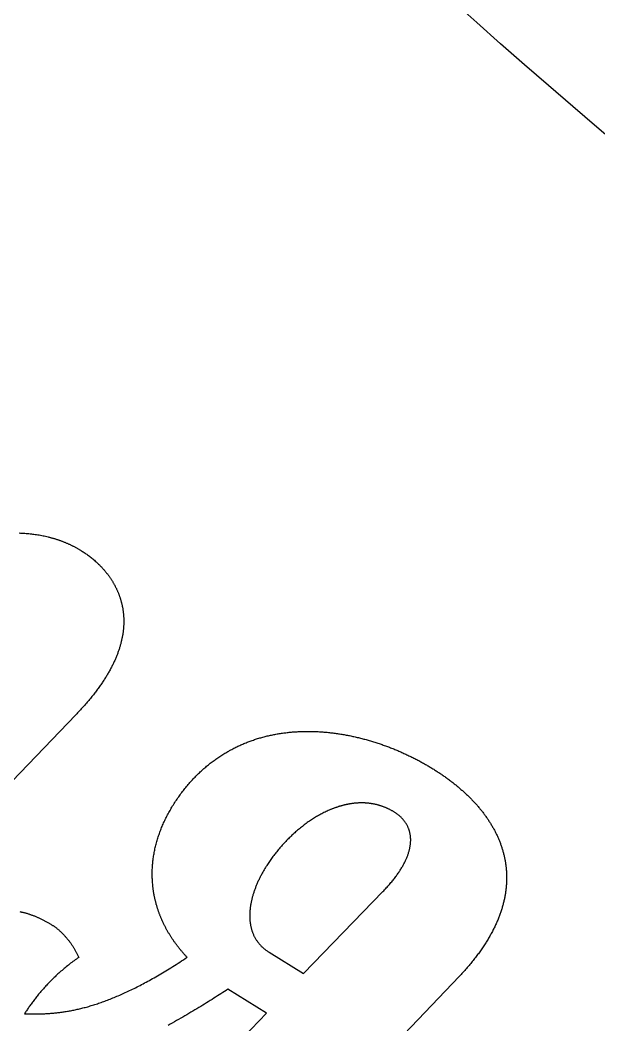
# Model space of a CAD drawing. Extents: x 156 to 510, y 849 to 1306.
# Drawn here: x 228.22 to 253.97, y 932.41 to 977.15 of the extents above; entities that cross this region are included whole.
import ezdxf

# ---------------------------------------------------------------- set-up
doc = ezdxf.new("R2010")
doc.units = 0
doc.layers.add('color#3f3f3fff', color=1, linetype='CONTINUOUS')
doc.layers.add('color#7d7d7dff', color=1, linetype='CONTINUOUS')

msp = doc.modelspace()

# ---------------------------------------------------------------- linework, layer by layer
at = {"layer": 'color#3f3f3fff'}
msp.add_lwpolyline([(314.691, 930.927, -0.066393), (241.203, 983.751)], format="xyb", dxfattribs=at)
at = {"layer": 'color#7d7d7dff'}
for points in [[(228.18, 954.316), (228.24, 954.313), (228.3, 954.31), (228.36, 954.307), (228.419, 954.303), (228.479, 954.299), (228.538, 954.294), (228.597, 954.288), (228.656, 954.282), (228.715, 954.276), (228.773, 954.269), (228.832, 954.261), (228.89, 954.253), (228.948, 954.245), (229.006, 954.236), (229.064, 954.226), (229.121, 954.216), (229.178, 954.205), (229.235, 954.193), (229.292, 954.181), (229.349, 954.169), (229.405, 954.156), (229.462, 954.142), (229.49, 954.135), (229.518, 954.128), (229.546, 954.121), (229.574, 954.113), (229.601, 954.106), (229.629, 954.098), (229.657, 954.09), (229.685, 954.082), (229.712, 954.074), (229.74, 954.066), (229.768, 954.057), (229.795, 954.049), (229.822, 954.04), (229.85, 954.031), (229.877, 954.022), (229.904, 954.013), (229.932, 954.003), (229.959, 953.994), (229.986, 953.984), (230.013, 953.974), (230.04, 953.964), (230.067, 953.954), (230.094, 953.944), (230.121, 953.934), (230.147, 953.923), (230.174, 953.913), (230.201, 953.902), (230.228, 953.891), (230.254, 953.88), (230.281, 953.868), (230.307, 953.857), (230.333, 953.845), (230.36, 953.834), (230.386, 953.822), (230.412, 953.81), (230.438, 953.797), (230.464, 953.785), (230.491, 953.773), (230.516, 953.76), (230.542, 953.747), (230.568, 953.734), (230.594, 953.721), (230.62, 953.708), (230.646, 953.694), (230.671, 953.681), (230.697, 953.667), (230.722, 953.653), (230.748, 953.639), (230.773, 953.625), (230.798, 953.61), (230.824, 953.596), (230.849, 953.581), (230.874, 953.566), (230.899, 953.551), (230.924, 953.536), (230.949, 953.521), (230.988, 953.496), (231.026, 953.472), (231.065, 953.446), (231.104, 953.42), (231.142, 953.394), (231.181, 953.367), (231.219, 953.339), (231.258, 953.311), (231.296, 953.282), (231.334, 953.253), (231.372, 953.223), (231.41, 953.193), (231.448, 953.162), (231.485, 953.13), (231.523, 953.098), (231.56, 953.066), (231.597, 953.032), (231.633, 952.999), (231.67, 952.964), (231.706, 952.93), (231.742, 952.894), (231.759, 952.876), (231.777, 952.858), (231.795, 952.84), (231.812, 952.822), (231.83, 952.803), (231.847, 952.785), (231.865, 952.766), (231.882, 952.747), (231.899, 952.728), (231.916, 952.709), (231.933, 952.69), (231.95, 952.671), (231.966, 952.651), (231.983, 952.632), (232, 952.612), (232.016, 952.592), (232.032, 952.572), (232.049, 952.552), (232.065, 952.531), (232.081, 952.511), (232.097, 952.49), (232.112, 952.47), (232.128, 952.449), (232.144, 952.428), (232.159, 952.407), (232.174, 952.386), (232.189, 952.364), (232.205, 952.343), (232.219, 952.321), (232.234, 952.299), (232.249, 952.278), (232.263, 952.256), (232.278, 952.233), (232.292, 952.211), (232.306, 952.189), (232.32, 952.166), (232.334, 952.144), (232.347, 952.121), (232.361, 952.098), (232.374, 952.075), (232.387, 952.052), (232.401, 952.028), (232.413, 952.005), (232.426, 951.981), (232.439, 951.958), (232.451, 951.934), (232.463, 951.91), (232.475, 951.886), (232.487, 951.861), (232.499, 951.837), (232.511, 951.813), (232.522, 951.788), (232.533, 951.763), (232.544, 951.738), (232.555, 951.713), (232.566, 951.688), (232.576, 951.663), (232.587, 951.638), (232.597, 951.612), (232.607, 951.587), (232.617, 951.561), (232.626, 951.535), (232.635, 951.509), (232.645, 951.483), (232.654, 951.457), (232.662, 951.43), (232.671, 951.404), (232.679, 951.377), (232.687, 951.35), (232.695, 951.323), (232.703, 951.296), (232.711, 951.269), (232.718, 951.242), (232.725, 951.215), (232.732, 951.187), (232.739, 951.16), (232.745, 951.132), (232.751, 951.104), (232.757, 951.076), (232.763, 951.048), (232.768, 951.02), (232.774, 950.991), (232.779, 950.963), (232.784, 950.934), (232.788, 950.905), (232.793, 950.876), (232.797, 950.847), (232.801, 950.818), (232.804, 950.789), (232.808, 950.76), (232.811, 950.73), (232.814, 950.701), (232.816, 950.671), (232.819, 950.641), (232.821, 950.611), (232.823, 950.581), (232.824, 950.551), (232.825, 950.521), (232.827, 950.49), (232.827, 950.46), (232.828, 950.429), (232.828, 950.398), (232.828, 950.367), (232.828, 950.336), (232.827, 950.305), (232.827, 950.274), (232.825, 950.242), (232.824, 950.211), (232.822, 950.179), (232.82, 950.147), (232.818, 950.116), (232.816, 950.084), (232.813, 950.051), (232.81, 950.019), (232.806, 949.987), (232.803, 949.954), (232.799, 949.922), (232.794, 949.889), (232.79, 949.856), (232.785, 949.823), (232.78, 949.79), (232.774, 949.757), (232.768, 949.724), (232.762, 949.69), (232.756, 949.657), (232.749, 949.623), (232.742, 949.589), (232.734, 949.556), (232.727, 949.522), (232.719, 949.487), (232.71, 949.453), (232.701, 949.419), (232.692, 949.384), (232.683, 949.35), (232.673, 949.315), (232.663, 949.28), (232.653, 949.245), (232.642, 949.21), (232.631, 949.175), (232.62, 949.14), (232.608, 949.105), (232.596, 949.069), (232.584, 949.034), (232.571, 948.998), (232.558, 948.962), (232.544, 948.926), (232.53, 948.89), (232.516, 948.854), (232.502, 948.818), (232.487, 948.781), (232.471, 948.745), (232.456, 948.708), (232.44, 948.671), (232.423, 948.634), (232.406, 948.597), (232.389, 948.56), (232.372, 948.523), (232.354, 948.486), (232.336, 948.449), (232.317, 948.411), (232.298, 948.373), (232.279, 948.336), (232.259, 948.298), (232.239, 948.26), (232.218, 948.222), (232.197, 948.184), (232.176, 948.145), (232.154, 948.107), (232.132, 948.068), (232.109, 948.03), (232.086, 947.991), (232.063, 947.952), (232.039, 947.913), (232.015, 947.874), (231.99, 947.835), (231.965, 947.796), (231.94, 947.756), (231.914, 947.717), (231.888, 947.677), (231.861, 947.638), (231.834, 947.598), (231.807, 947.558), (231.779, 947.518), (231.75, 947.478), (231.722, 947.437), (231.692, 947.397), (231.663, 947.357), (231.633, 947.316), (231.602, 947.275), (231.571, 947.235), (231.54, 947.194), (231.508, 947.153), (231.476, 947.112), (231.443, 947.07), (231.41, 947.029), (231.376, 946.988), (231.342, 946.946), (231.308, 946.904), (231.273, 946.863), (231.237, 946.821), (231.201, 946.779), (231.165, 946.737), (231.128, 946.695), (231.091, 946.652), (231.053, 946.61), (231.015, 946.568), (230.976, 946.525), (230.937, 946.482), (230.897, 946.44), (230.857, 946.397), (230.816, 946.354), (230.775, 946.311), (230.734, 946.267), (230.692, 946.224), (224.68, 939.955)], [(228.199, 937.457), (228.227, 937.451), (228.256, 937.446), (228.284, 937.44), (228.313, 937.434), (228.341, 937.427), (228.37, 937.42), (228.399, 937.413), (228.427, 937.406), (228.456, 937.398), (228.484, 937.39), (228.513, 937.382), (228.541, 937.373), (228.57, 937.365), (228.598, 937.356), (228.627, 937.346), (228.655, 937.337), (228.684, 937.327), (228.712, 937.317), (228.741, 937.307), (228.769, 937.296), (228.798, 937.285), (228.826, 937.274), (228.855, 937.263), (228.883, 937.252), (228.912, 937.24), (228.94, 937.228), (228.968, 937.216), (228.997, 937.203), (229.025, 937.191), (229.053, 937.178), (229.082, 937.165), (229.11, 937.151), (229.138, 937.138), (229.166, 937.124), (229.195, 937.11), (229.223, 937.096), (229.251, 937.081), (229.279, 937.067), (229.307, 937.052), (229.335, 937.037), (229.363, 937.022), (229.391, 937.007), (229.419, 936.991), (229.447, 936.975), (229.475, 936.959), (229.503, 936.943), (229.53, 936.927), (229.558, 936.91), (229.586, 936.894), (229.613, 936.877), (229.641, 936.86), (229.662, 936.847), (229.682, 936.834), (229.703, 936.82), (229.724, 936.806), (229.745, 936.791), (229.765, 936.776), (229.786, 936.761), (229.807, 936.745), (229.828, 936.729), (229.849, 936.713), (229.87, 936.696), (229.89, 936.679), (229.911, 936.662), (229.932, 936.644), (229.953, 936.626), (229.973, 936.607), (229.994, 936.589), (230.015, 936.569), (230.035, 936.55), (230.056, 936.53), (230.076, 936.51), (230.097, 936.49), (230.117, 936.469), (230.138, 936.448), (230.158, 936.427), (230.178, 936.405), (230.198, 936.384), (230.218, 936.361), (230.238, 936.339), (230.257, 936.316), (230.277, 936.293), (230.297, 936.27), (230.316, 936.247), (230.335, 936.223), (230.354, 936.199), (230.373, 936.175), (230.392, 936.15), (230.411, 936.126), (230.429, 936.101), (230.448, 936.076), (230.466, 936.05), (230.484, 936.025), (230.502, 935.999), (230.519, 935.973), (230.537, 935.947), (230.554, 935.92), (230.571, 935.894), (230.588, 935.867), (230.605, 935.84), (230.621, 935.813), (230.638, 935.786), (230.654, 935.758), (230.669, 935.73), (230.685, 935.702), (230.7, 935.674), (230.715, 935.646), (230.73, 935.618), (230.745, 935.59), (230.759, 935.561), (230.773, 935.532), (230.787, 935.503), (230.8, 935.474), (230.813, 935.445), (230.826, 935.416), (230.773, 935.38), (230.721, 935.343), (230.669, 935.306), (230.617, 935.269), (230.566, 935.232), (230.515, 935.194), (230.465, 935.156), (230.415, 935.118), (230.366, 935.079), (230.317, 935.04), (230.269, 935.001), (230.221, 934.962), (230.173, 934.922), (230.126, 934.883), (230.08, 934.843), (230.034, 934.803), (229.988, 934.763), (229.943, 934.722), (229.899, 934.682), (229.854, 934.641), (229.811, 934.6), (229.768, 934.559), (229.725, 934.519), (229.683, 934.477), (229.641, 934.436), (229.6, 934.395), (229.559, 934.354), (229.519, 934.313), (229.479, 934.272), (229.44, 934.23), (229.401, 934.189), (229.363, 934.148), (229.325, 934.106), (229.288, 934.065), (229.251, 934.024), (229.215, 933.983), (229.179, 933.942), (229.144, 933.901), (229.109, 933.86), (229.075, 933.82), (229.041, 933.779), (229.008, 933.738), (228.975, 933.698), (228.943, 933.658), (228.911, 933.618), (228.88, 933.578), (228.849, 933.539), (228.819, 933.499), (228.79, 933.46), (228.76, 933.421), (228.732, 933.382), (228.704, 933.344), (228.676, 933.305), (228.65, 933.267), (228.623, 933.23), (228.597, 933.192), (228.572, 933.155), (228.547, 933.119), (228.523, 933.082), (228.499, 933.046), (228.476, 933.01), (228.453, 932.975), (228.431, 932.94), (228.41, 932.905), (228.494, 932.903), (228.578, 932.902), (228.663, 932.901), (228.748, 932.9), (228.791, 932.9), (228.834, 932.9), (228.876, 932.901), (228.919, 932.901), (228.962, 932.902), (229.005, 932.902), (229.049, 932.903), (229.092, 932.904), (229.135, 932.906), (229.179, 932.907), (229.223, 932.909), (229.266, 932.911), (229.31, 932.913), (229.354, 932.915), (229.398, 932.918), (229.443, 932.92), (229.487, 932.923), (229.532, 932.926), (229.577, 932.93), (229.622, 932.934), (229.667, 932.937), (229.712, 932.942), (229.757, 932.946), (229.803, 932.951), (229.849, 932.956), (229.895, 932.961), (229.941, 932.967), (229.987, 932.972), (230.034, 932.978), (230.081, 932.985), (230.128, 932.992), (230.175, 932.999), (230.222, 933.006), (230.27, 933.013), (230.318, 933.021), (230.366, 933.03), (230.414, 933.038), (230.463, 933.047), (230.512, 933.056), (230.561, 933.066), (230.61, 933.076), (230.659, 933.086), (230.709, 933.097), (230.759, 933.108), (230.809, 933.12), (230.86, 933.131), (230.911, 933.144), (230.962, 933.156), (231.013, 933.169), (231.065, 933.183), (231.117, 933.196), (231.169, 933.211), (231.222, 933.225), (231.275, 933.24), (231.328, 933.256), (231.382, 933.272), (231.435, 933.288), (231.49, 933.305), (231.544, 933.322), (231.599, 933.34), (231.654, 933.358), (231.709, 933.376), (231.765, 933.395), (231.821, 933.415), (231.878, 933.435), (231.935, 933.455), (231.992, 933.476), (232.049, 933.498), (232.107, 933.52), (232.166, 933.542), (232.224, 933.565), (232.284, 933.589), (232.343, 933.613), (232.403, 933.637), (232.463, 933.662), (232.524, 933.688), (232.585, 933.714), (232.646, 933.741), (232.708, 933.768), (232.77, 933.796), (232.833, 933.824), (232.896, 933.853), (232.96, 933.882), (233.024, 933.912), (233.088, 933.943), (233.153, 933.974), (233.218, 934.006), (233.284, 934.039), (233.35, 934.072), (233.417, 934.105), (233.484, 934.139), (233.551, 934.174), (233.619, 934.21), (233.688, 934.246), (233.757, 934.283), (233.826, 934.32), (233.896, 934.358), (233.967, 934.397), (234.038, 934.436), (234.109, 934.476), (234.181, 934.517), (234.253, 934.558), (234.326, 934.6), (234.4, 934.643), (234.474, 934.686), (234.548, 934.73), (234.623, 934.775), (234.699, 934.82), (234.775, 934.867), (234.852, 934.913), (234.929, 934.961), (235.007, 935.009), (235.085, 935.058), (235.164, 935.108), (235.243, 935.159), (235.323, 935.21), (235.404, 935.262), (235.485, 935.315), (235.567, 935.368), (235.649, 935.423), (235.626, 935.447), (235.603, 935.471), (235.581, 935.496), (235.558, 935.52), (235.536, 935.545), (235.514, 935.569), (235.492, 935.594), (235.471, 935.619), (235.449, 935.643), (235.428, 935.668), (235.407, 935.693), (235.386, 935.718), (235.365, 935.743), (235.345, 935.767), (235.325, 935.792), (235.304, 935.817), (235.284, 935.842), (235.264, 935.868), (235.245, 935.893), (235.225, 935.918), (235.206, 935.943), (235.187, 935.968), (235.168, 935.993), (235.149, 936.019), (235.131, 936.044), (235.112, 936.069), (235.094, 936.095), (235.076, 936.12), (235.058, 936.146), (235.04, 936.171), (235.023, 936.197), (235.005, 936.222), (234.988, 936.248), (234.971, 936.274), (234.954, 936.299), (234.937, 936.325), (234.921, 936.351), (234.904, 936.377), (234.888, 936.403), (234.872, 936.428), (234.856, 936.454), (234.841, 936.48), (234.825, 936.506), (234.81, 936.532), (234.795, 936.558), (234.78, 936.584), (234.765, 936.61), (234.75, 936.636), (234.736, 936.662), (234.722, 936.689), (234.707, 936.715), (234.693, 936.741), (234.68, 936.767), (234.666, 936.794), (234.653, 936.82), (234.639, 936.846), (234.626, 936.872), (234.613, 936.899), (234.6, 936.925), (234.588, 936.952), (234.575, 936.978), (234.563, 937.005), (234.551, 937.031), (234.539, 937.058), (234.527, 937.084), (234.515, 937.111), (234.504, 937.137), (234.493, 937.164), (234.482, 937.19), (234.471, 937.217), (234.46, 937.244), (234.449, 937.27), (234.439, 937.297), (234.428, 937.324), (234.418, 937.351), (234.408, 937.377), (234.398, 937.404), (234.389, 937.431), (234.379, 937.458), (234.37, 937.485), (234.361, 937.512), (234.352, 937.538), (234.343, 937.565), (234.334, 937.592), (234.325, 937.619), (234.317, 937.646), (234.309, 937.673), (234.301, 937.7), (234.293, 937.727), (234.285, 937.754), (234.277, 937.781), (234.27, 937.808), (234.263, 937.835), (234.256, 937.862), (234.249, 937.889), (234.242, 937.916), (234.235, 937.943), (234.229, 937.97), (234.222, 937.998), (234.216, 938.025), (234.21, 938.052), (234.204, 938.079), (234.199, 938.106), (234.193, 938.133), (234.188, 938.16), (234.182, 938.188), (234.177, 938.215), (234.172, 938.242), (234.168, 938.269), (234.163, 938.296), (234.158, 938.324), (234.154, 938.351), (234.15, 938.378), (234.146, 938.405), (234.142, 938.433), (234.138, 938.46), (234.135, 938.487), (234.131, 938.514), (234.128, 938.542), (234.125, 938.569), (234.122, 938.596), (234.119, 938.623), (234.114, 938.678), (234.11, 938.733), (234.106, 938.787), (234.102, 938.842), (234.1, 938.896), (234.097, 938.951), (234.096, 939.005), (234.095, 939.06), (234.094, 939.115), (234.095, 939.169), (234.095, 939.224), (234.097, 939.278), (234.099, 939.333), (234.101, 939.387), (234.104, 939.441), (234.108, 939.496), (234.112, 939.55), (234.117, 939.604), (234.122, 939.659), (234.128, 939.713), (234.134, 939.767), (234.141, 939.821), (234.149, 939.875), (234.157, 939.929), (234.166, 939.983), (234.175, 940.037), (234.185, 940.091), (234.195, 940.145), (234.206, 940.199), (234.217, 940.252), (234.229, 940.306), (234.242, 940.359), (234.255, 940.413), (234.269, 940.466), (234.283, 940.519), (234.297, 940.573), (234.312, 940.626), (234.328, 940.679), (234.344, 940.731), (234.361, 940.784), (234.378, 940.837), (234.396, 940.89), (234.414, 940.942), (234.433, 940.994), (234.453, 941.047), (234.472, 941.099), (234.493, 941.151), (234.514, 941.203), (234.535, 941.254), (234.557, 941.306), (234.579, 941.358), (234.602, 941.409), (234.625, 941.46), (234.649, 941.511), (234.674, 941.562), (234.698, 941.613), (234.724, 941.664), (234.75, 941.714), (234.776, 941.765), (234.803, 941.815), (234.83, 941.865), (234.858, 941.915), (234.886, 941.965), (234.915, 942.014), (234.944, 942.064), (234.973, 942.113), (235.003, 942.162), (235.036, 942.214), (235.069, 942.266), (235.102, 942.317), (235.135, 942.368), (235.169, 942.418), (235.202, 942.468), (235.236, 942.518), (235.271, 942.566), (235.305, 942.615), (235.34, 942.663), (235.374, 942.71), (235.41, 942.758), (235.445, 942.804), (235.48, 942.85), (235.516, 942.896), (235.552, 942.941), (235.588, 942.986), (235.625, 943.03), (235.661, 943.074), (235.698, 943.118), (235.735, 943.161), (235.772, 943.203), (235.809, 943.246), (235.847, 943.287), (235.885, 943.329), (235.923, 943.369), (235.961, 943.41), (235.999, 943.45), (236.038, 943.489), (236.077, 943.528), (236.116, 943.567), (236.155, 943.605), (236.194, 943.643), (236.233, 943.68), (236.273, 943.717), (236.313, 943.754), (236.353, 943.79), (236.393, 943.825), (236.434, 943.861), (236.474, 943.895), (236.515, 943.93), (236.556, 943.964), (236.597, 943.997), (236.638, 944.031), (236.68, 944.063), (236.721, 944.096), (236.763, 944.127), (236.805, 944.159), (236.847, 944.19), (236.889, 944.221), (236.932, 944.251), (236.974, 944.281), (237.017, 944.31), (237.06, 944.339), (237.103, 944.368), (237.146, 944.396), (237.189, 944.424), (237.232, 944.452), (237.276, 944.479), (237.32, 944.505), (237.364, 944.532), (237.408, 944.558), (237.452, 944.583), (237.496, 944.608), (237.54, 944.633), (237.585, 944.657), (237.63, 944.681), (237.674, 944.705), (237.719, 944.728), (237.764, 944.751), (237.81, 944.773), (237.855, 944.795), (237.9, 944.817), (237.946, 944.838), (237.991, 944.859), (238.037, 944.88), (238.083, 944.9), (238.129, 944.92), (238.175, 944.939), (238.221, 944.958), (238.268, 944.977), (238.314, 944.996), (238.361, 945.014), (238.407, 945.031), (238.454, 945.048), (238.501, 945.065), (238.548, 945.082), (238.595, 945.098), (238.642, 945.114), (238.689, 945.129), (238.737, 945.145), (238.784, 945.159), (238.832, 945.174), (238.879, 945.188), (238.927, 945.202), (238.975, 945.215), (239.022, 945.228), (239.07, 945.241), (239.118, 945.253), (239.166, 945.265), (239.215, 945.277), (239.263, 945.288), (239.311, 945.299), (239.36, 945.31), (239.408, 945.32), (239.457, 945.33), (239.505, 945.34), (239.554, 945.349), (239.602, 945.358), (239.651, 945.367), (239.7, 945.375), (239.749, 945.383), (239.798, 945.391), (239.847, 945.398), (239.896, 945.405), (239.945, 945.412), (239.994, 945.419), (240.043, 945.425), (240.093, 945.43), (240.142, 945.436), (240.191, 945.441), (240.241, 945.446), (240.29, 945.45), (240.34, 945.455), (240.389, 945.459), (240.439, 945.462), (240.488, 945.466), (240.538, 945.469), (240.587, 945.471), (240.637, 945.474), (240.687, 945.476), (240.736, 945.478), (240.786, 945.479), (240.836, 945.48), (240.886, 945.481), (240.936, 945.482), (240.985, 945.482), (241.035, 945.482), (241.085, 945.482), (241.135, 945.482), (241.185, 945.481), (241.235, 945.48), (241.285, 945.478), (241.335, 945.477), (241.384, 945.475), (241.434, 945.472), (241.484, 945.47), (241.534, 945.467), (241.584, 945.464), (241.634, 945.461), (241.684, 945.457), (241.734, 945.453), (241.784, 945.449), (241.834, 945.445), (241.883, 945.44), (241.933, 945.435), (241.983, 945.43), (242.033, 945.424), (242.083, 945.418), (242.133, 945.412), (242.182, 945.406), (242.232, 945.4), (242.282, 945.393), (242.332, 945.386), (242.381, 945.379), (242.431, 945.371), (242.48, 945.363), (242.53, 945.355), (242.58, 945.347), (242.629, 945.338), (242.679, 945.329), (242.728, 945.32), (242.777, 945.311), (242.827, 945.302), (242.876, 945.292), (242.925, 945.282), (242.975, 945.272), (243.024, 945.261), (243.073, 945.25), (243.122, 945.239), (243.171, 945.228), (243.22, 945.217), (243.269, 945.205), (243.318, 945.193), (243.367, 945.181), (243.415, 945.169), (243.464, 945.156), (243.513, 945.143), (243.561, 945.13), (243.61, 945.117), (243.658, 945.104), (243.706, 945.09), (243.755, 945.076), (243.803, 945.062), (243.851, 945.048), (243.899, 945.033), (243.947, 945.018), (243.995, 945.003), (244.043, 944.988), (244.09, 944.973), (244.138, 944.957), (244.186, 944.942), (244.233, 944.926), (244.28, 944.909), (244.328, 944.893), (244.375, 944.876), (244.422, 944.86), (244.469, 944.843), (244.516, 944.825), (244.563, 944.808), (244.609, 944.79), (244.656, 944.773), (244.702, 944.755), (244.749, 944.736), (244.795, 944.718), (244.841, 944.7), (244.887, 944.681), (244.933, 944.662), (244.979, 944.643), (245.025, 944.624), (245.07, 944.604), (245.116, 944.584), (245.161, 944.565), (245.206, 944.545), (245.251, 944.525), (245.296, 944.504), (245.341, 944.484), (245.386, 944.463), (245.431, 944.442), (245.475, 944.421), (245.519, 944.4), (245.564, 944.379), (245.608, 944.357), (245.652, 944.335), (245.695, 944.314), (245.739, 944.292), (245.783, 944.269), (245.826, 944.247), (245.869, 944.225), (245.912, 944.202), (245.955, 944.179), (245.998, 944.156), (246.04, 944.133), (246.083, 944.11), (246.125, 944.086), (246.167, 944.063), (246.209, 944.039), (246.251, 944.015), (246.293, 943.991), (246.334, 943.967), (246.376, 943.943), (246.417, 943.919), (246.458, 943.894), (246.499, 943.869), (246.539, 943.845), (246.58, 943.82), (246.619, 943.795), (246.658, 943.771), (246.696, 943.747), (246.735, 943.722), (246.773, 943.697), (246.811, 943.672), (246.849, 943.647), (246.887, 943.622), (246.924, 943.597), (246.962, 943.572), (246.999, 943.546), (247.036, 943.521), (247.073, 943.495), (247.11, 943.469), (247.146, 943.443), (247.182, 943.417), (247.219, 943.391), (247.254, 943.365), (247.29, 943.338), (247.326, 943.312), (247.361, 943.285), (247.396, 943.258), (247.431, 943.232), (247.466, 943.205), (247.5, 943.178), (247.535, 943.15), (247.569, 943.123), (247.603, 943.096), (247.636, 943.068), (247.67, 943.041), (247.703, 943.013), (247.736, 942.985), (247.769, 942.957), (247.802, 942.929), (247.834, 942.901), (247.867, 942.872), (247.899, 942.844), (247.931, 942.816), (247.962, 942.787), (247.994, 942.758), (248.025, 942.729), (248.056, 942.7), (248.086, 942.671), (248.117, 942.642), (248.147, 942.613), (248.177, 942.584), (248.207, 942.554), (248.237, 942.525), (248.266, 942.495), (248.295, 942.465), (248.324, 942.435), (248.353, 942.405), (248.382, 942.375), (248.41, 942.345), (248.438, 942.315), (248.466, 942.284), (248.493, 942.254), (248.52, 942.223), (248.547, 942.192), (248.574, 942.161), (248.601, 942.131), (248.627, 942.099), (248.653, 942.068), (248.679, 942.037), (248.705, 942.006), (248.73, 941.974), (248.755, 941.943), (248.78, 941.911), (248.805, 941.88), (248.829, 941.848), (248.853, 941.816), (248.877, 941.784), (248.901, 941.752), (248.924, 941.719), (248.947, 941.687), (248.97, 941.655), (248.993, 941.622), (249.015, 941.59), (249.037, 941.557), (249.059, 941.524), (249.08, 941.491), (249.102, 941.458), (249.123, 941.425), (249.143, 941.392), (249.164, 941.359), (249.184, 941.325), (249.204, 941.292), (249.223, 941.258), (249.243, 941.225), (249.262, 941.191), (249.281, 941.157), (249.299, 941.123), (249.318, 941.089), (249.336, 941.055), (249.353, 941.021), (249.371, 940.987), (249.388, 940.953), (249.405, 940.918), (249.421, 940.884), (249.438, 940.849), (249.454, 940.814), (249.469, 940.779), (249.485, 940.745), (249.5, 940.71), (249.515, 940.675), (249.529, 940.639), (249.544, 940.604), (249.558, 940.569), (249.571, 940.533), (249.585, 940.498), (249.598, 940.462), (249.611, 940.427), (249.623, 940.391), (249.635, 940.355), (249.647, 940.319), (249.659, 940.283), (249.67, 940.247), (249.681, 940.211), (249.692, 940.175), (249.702, 940.138), (249.712, 940.102), (249.722, 940.066), (249.731, 940.029), (249.74, 939.992), (249.749, 939.956), (249.758, 939.919), (249.766, 939.882), (249.774, 939.845), (249.781, 939.808), (249.789, 939.771), (249.795, 939.734), (249.802, 939.696), (249.808, 939.659), (249.814, 939.621), (249.82, 939.584), (249.825, 939.546), (249.83, 939.509), (249.835, 939.471), (249.839, 939.433), (249.843, 939.395), (249.847, 939.357), (249.85, 939.319), (249.853, 939.281), (249.855, 939.243), (249.858, 939.205), (249.86, 939.166), (249.861, 939.128), (249.863, 939.089), (249.863, 939.051), (249.864, 939.012), (249.864, 938.973), (249.864, 938.935), (249.864, 938.896), (249.863, 938.857), (249.862, 938.818), (249.86, 938.779), (249.858, 938.74), (249.856, 938.7), (249.854, 938.661), (249.851, 938.622), (249.848, 938.582), (249.844, 938.543), (249.84, 938.503), (249.836, 938.464), (249.831, 938.424), (249.826, 938.384), (249.821, 938.345), (249.815, 938.305), (249.809, 938.265), (249.802, 938.225), (249.795, 938.185), (249.788, 938.144), (249.78, 938.104), (249.772, 938.064), (249.764, 938.024), (249.755, 937.983), (249.746, 937.943), (249.737, 937.902), (249.727, 937.862), (249.717, 937.821), (249.706, 937.78), (249.695, 937.739), (249.684, 937.699), (249.672, 937.658), (249.66, 937.617), (249.648, 937.576), (249.635, 937.535), (249.621, 937.494), (249.608, 937.452), (249.594, 937.411), (249.579, 937.37), (249.564, 937.328), (249.549, 937.287), (249.534, 937.245), (249.518, 937.204), (249.501, 937.162), (249.484, 937.121), (249.467, 937.079), (249.45, 937.037), (249.432, 936.995), (249.413, 936.953), (249.395, 936.911), (249.375, 936.869), (249.356, 936.827), (249.336, 936.785), (249.315, 936.743), (249.295, 936.701), (249.273, 936.659), (249.252, 936.616), (249.23, 936.574), (249.207, 936.531), (249.184, 936.489), (249.161, 936.446), (249.137, 936.404), (249.113, 936.361), (249.089, 936.318), (249.064, 936.276), (249.038, 936.233), (249.013, 936.19), (248.986, 936.147), (248.96, 936.104), (248.933, 936.061), (248.905, 936.018), (248.877, 935.975), (248.849, 935.932), (248.82, 935.889), (248.791, 935.846), (248.761, 935.802), (248.731, 935.759), (248.701, 935.716), (248.67, 935.672), (248.639, 935.629), (248.607, 935.585), (248.575, 935.542), (248.542, 935.498), (248.509, 935.454), (248.475, 935.411), (248.441, 935.367), (248.407, 935.323), (248.372, 935.279), (248.337, 935.236), (248.301, 935.192), (248.265, 935.148), (248.228, 935.104), (248.191, 935.06), (248.153, 935.016), (248.115, 934.972), (248.077, 934.927), (248.038, 934.883), (247.998, 934.839), (247.958, 934.795), (247.918, 934.75), (247.877, 934.706), (247.836, 934.662), (247.794, 934.617), (247.752, 934.573), (242.25, 928.799)], [(237.468, 931.152), (239.179, 932.932), (237.456, 934), (237.382, 933.951), (237.306, 933.902), (237.23, 933.853), (237.153, 933.804), (237.075, 933.754), (236.997, 933.704), (236.917, 933.653), (236.837, 933.602), (236.756, 933.551), (236.674, 933.5), (236.591, 933.448), (236.508, 933.396), (236.424, 933.344), (236.339, 933.292), (236.253, 933.24), (236.167, 933.187), (236.08, 933.135), (235.992, 933.082), (235.904, 933.029), (235.815, 932.976), (235.725, 932.923), (235.635, 932.87), (235.544, 932.817), (235.453, 932.764), (235.361, 932.71), (235.268, 932.657), (235.175, 932.604), (235.082, 932.551), (234.988, 932.498), (234.893, 932.445), (234.798, 932.392)]]:
    msp.add_lwpolyline(points, dxfattribs=at)
msp.add_lwpolyline([(239.22, 939.551), (239.198, 939.517), (239.176, 939.484), (239.155, 939.449), (239.133, 939.415), (239.112, 939.381), (239.092, 939.347), (239.071, 939.313), (239.051, 939.278), (239.031, 939.244), (239.012, 939.209), (238.993, 939.175), (238.974, 939.14), (238.955, 939.105), (238.936, 939.071), (238.918, 939.036), (238.901, 939.001), (238.883, 938.966), (238.866, 938.931), (238.849, 938.896), (238.832, 938.861), (238.816, 938.827), (238.8, 938.792), (238.784, 938.757), (238.769, 938.722), (238.754, 938.687), (238.739, 938.652), (238.724, 938.617), (238.71, 938.582), (238.697, 938.547), (238.683, 938.512), (238.67, 938.477), (238.657, 938.442), (238.645, 938.407), (238.632, 938.372), (238.621, 938.337), (238.609, 938.302), (238.598, 938.267), (238.587, 938.232), (238.577, 938.198), (238.567, 938.163), (238.557, 938.128), (238.547, 938.094), (238.538, 938.059), (238.53, 938.024), (238.521, 937.99), (238.513, 937.956), (238.506, 937.921), (238.498, 937.887), (238.492, 937.853), (238.485, 937.819), (238.479, 937.784), (238.473, 937.75), (238.468, 937.717), (238.463, 937.683), (238.458, 937.649), (238.454, 937.615), (238.45, 937.582), (238.446, 937.548), (238.443, 937.515), (238.441, 937.482), (238.438, 937.449), (238.436, 937.416), (238.435, 937.383), (238.434, 937.35), (238.433, 937.317), (238.433, 937.285), (238.433, 937.253), (238.433, 937.22), (238.434, 937.188), (238.435, 937.156), (238.437, 937.124), (238.439, 937.093), (238.442, 937.061), (238.445, 937.03), (238.448, 936.999), (238.452, 936.967), (238.456, 936.937), (238.461, 936.906), (238.466, 936.875), (238.472, 936.845), (238.478, 936.815), (238.484, 936.785), (238.491, 936.755), (238.498, 936.725), (238.506, 936.695), (238.514, 936.666), (238.523, 936.637), (238.532, 936.608), (238.541, 936.579), (238.551, 936.551), (238.562, 936.523), (238.573, 936.495), (238.584, 936.467), (238.596, 936.439), (238.608, 936.412), (238.621, 936.384), (238.634, 936.357), (238.648, 936.331), (238.662, 936.304), (238.677, 936.278), (238.692, 936.252), (238.708, 936.226), (238.724, 936.201), (238.741, 936.175), (238.758, 936.15), (238.775, 936.126), (238.793, 936.101), (238.812, 936.077), (238.831, 936.053), (238.851, 936.029), (238.871, 936.006), (238.891, 935.983), (238.912, 935.96), (238.934, 935.937), (238.956, 935.915), (238.979, 935.893), (239.002, 935.871), (239.026, 935.85), (239.05, 935.829), (239.074, 935.808), (239.1, 935.787), (239.125, 935.767), (239.152, 935.747), (239.179, 935.728), (239.206, 935.708), (239.234, 935.689), (239.262, 935.671), (239.291, 935.653), (240.831, 934.699), (244.358, 938.348), (244.397, 938.389), (244.436, 938.429), (244.474, 938.47), (244.511, 938.51), (244.547, 938.55), (244.583, 938.59), (244.618, 938.629), (244.652, 938.669), (244.686, 938.708), (244.719, 938.747), (244.751, 938.786), (244.783, 938.825), (244.814, 938.863), (244.844, 938.901), (244.874, 938.939), (244.903, 938.977), (244.931, 939.015), (244.959, 939.052), (244.986, 939.09), (245.012, 939.127), (245.038, 939.164), (245.063, 939.2), (245.087, 939.237), (245.111, 939.273), (245.135, 939.309), (245.157, 939.345), (245.179, 939.381), (245.201, 939.416), (245.221, 939.452), (245.241, 939.487), (245.261, 939.522), (245.28, 939.556), (245.298, 939.591), (245.316, 939.625), (245.333, 939.659), (245.35, 939.693), (245.366, 939.727), (245.381, 939.76), (245.396, 939.793), (245.411, 939.827), (245.424, 939.859), (245.437, 939.892), (245.45, 939.924), (245.462, 939.957), (245.474, 939.989), (245.485, 940.02), (245.495, 940.052), (245.505, 940.083), (245.514, 940.115), (245.523, 940.146), (245.531, 940.176), (245.539, 940.207), (245.546, 940.237), (245.553, 940.267), (245.559, 940.297), (245.565, 940.327), (245.57, 940.357), (245.575, 940.386), (245.579, 940.415), (245.583, 940.444), (245.586, 940.472), (245.589, 940.501), (245.591, 940.529), (245.593, 940.557), (245.594, 940.585), (245.595, 940.612), (245.595, 940.64), (245.595, 940.667), (245.595, 940.694), (245.594, 940.72), (245.592, 940.747), (245.59, 940.773), (245.588, 940.799), (245.585, 940.825), (245.581, 940.851), (245.578, 940.876), (245.574, 940.901), (245.569, 940.926), (245.564, 940.951), (245.559, 940.975), (245.553, 941), (245.546, 941.024), (245.54, 941.048), (245.533, 941.071), (245.525, 941.095), (245.517, 941.118), (245.509, 941.141), (245.5, 941.163), (245.491, 941.186), (245.482, 941.208), (245.472, 941.23), (245.462, 941.252), (245.451, 941.274), (245.44, 941.295), (245.429, 941.316), (245.417, 941.337), (245.405, 941.358), (245.393, 941.378), (245.38, 941.398), (245.367, 941.418), (245.354, 941.438), (245.34, 941.458), (245.326, 941.477), (245.311, 941.496), (245.296, 941.515), (245.281, 941.533), (245.266, 941.552), (245.25, 941.57), (245.234, 941.588), (245.218, 941.606), (245.201, 941.623), (245.184, 941.64), (245.167, 941.657), (245.149, 941.674), (245.131, 941.69), (245.113, 941.707), (245.095, 941.723), (245.076, 941.739), (245.057, 941.754), (245.037, 941.769), (245.018, 941.785), (244.998, 941.799), (244.978, 941.814), (244.958, 941.828), (244.937, 941.843), (244.916, 941.856), (244.895, 941.87), (244.874, 941.884), (244.851, 941.898), (244.828, 941.911), (244.805, 941.925), (244.782, 941.938), (244.759, 941.951), (244.736, 941.964), (244.713, 941.976), (244.69, 941.988), (244.667, 942), (244.644, 942.012), (244.62, 942.023), (244.597, 942.034), (244.574, 942.045), (244.55, 942.056), (244.527, 942.067), (244.504, 942.077), (244.48, 942.087), (244.457, 942.096), (244.433, 942.106), (244.409, 942.115), (244.386, 942.124), (244.362, 942.133), (244.338, 942.141), (244.315, 942.15), (244.291, 942.158), (244.267, 942.166), (244.243, 942.173), (244.219, 942.181), (244.195, 942.188), (244.172, 942.195), (244.148, 942.201), (244.124, 942.208), (244.1, 942.214), (244.076, 942.22), (244.052, 942.225), (244.027, 942.231), (244.003, 942.236), (243.979, 942.241), (243.955, 942.246), (243.931, 942.251), (243.907, 942.255), (243.882, 942.259), (243.858, 942.263), (243.834, 942.267), (243.81, 942.271), (243.785, 942.274), (243.761, 942.277), (243.737, 942.28), (243.712, 942.282), (243.688, 942.285), (243.663, 942.287), (243.639, 942.289), (243.614, 942.291), (243.59, 942.292), (243.566, 942.294), (243.541, 942.295), (243.517, 942.296), (243.492, 942.297), (243.468, 942.297), (243.443, 942.298), (243.418, 942.298), (243.394, 942.298), (243.369, 942.297), (243.345, 942.297), (243.32, 942.296), (243.296, 942.295), (243.271, 942.294), (243.246, 942.293), (243.222, 942.292), (243.197, 942.29), (243.173, 942.288), (243.148, 942.286), (243.123, 942.284), (243.099, 942.281), (243.074, 942.279), (243.049, 942.276), (243.025, 942.273), (243, 942.27), (242.976, 942.266), (242.951, 942.263), (242.926, 942.259), (242.902, 942.255), (242.877, 942.251), (242.852, 942.247), (242.828, 942.242), (242.803, 942.237), (242.779, 942.233), (242.754, 942.227), (242.73, 942.222), (242.705, 942.217), (242.68, 942.211), (242.656, 942.206), (242.631, 942.2), (242.607, 942.194), (242.582, 942.187), (242.558, 942.181), (242.533, 942.174), (242.509, 942.167), (242.484, 942.16), (242.46, 942.153), (242.435, 942.146), (242.411, 942.139), (242.386, 942.131), (242.362, 942.123), (242.338, 942.115), (242.313, 942.107), (242.289, 942.099), (242.265, 942.09), (242.24, 942.082), (242.216, 942.073), (242.192, 942.064), (242.167, 942.055), (242.143, 942.046), (242.119, 942.036), (242.095, 942.027), (242.071, 942.017), (242.047, 942.007), (242.022, 941.997), (241.974, 941.977), (241.926, 941.956), (241.878, 941.934), (241.831, 941.912), (241.783, 941.889), (241.735, 941.866), (241.688, 941.842), (241.641, 941.817), (241.594, 941.792), (241.547, 941.766), (241.5, 941.74), (241.453, 941.713), (241.407, 941.686), (241.36, 941.658), (241.314, 941.63), (241.268, 941.602), (241.222, 941.572), (241.177, 941.543), (241.131, 941.512), (241.086, 941.482), (241.041, 941.451), (240.996, 941.419), (240.952, 941.387), (240.907, 941.354), (240.863, 941.322), (240.819, 941.288), (240.776, 941.254), (240.732, 941.22), (240.689, 941.186), (240.646, 941.151), (240.604, 941.115), (240.561, 941.08), (240.519, 941.043), (240.477, 941.007), (240.435, 940.97), (240.394, 940.933), (240.353, 940.895), (240.312, 940.857), (240.272, 940.819), (240.232, 940.78), (240.192, 940.742), (240.152, 940.702), (240.113, 940.663), (240.074, 940.623), (240.035, 940.583), (239.997, 940.542), (239.959, 940.502), (239.922, 940.461), (239.884, 940.42), (239.848, 940.378), (239.811, 940.336), (239.775, 940.295), (239.739, 940.252), (239.704, 940.21), (239.669, 940.167), (239.634, 940.124), (239.6, 940.081), (239.566, 940.038), (239.532, 939.995), (239.499, 939.951), (239.466, 939.907), (239.434, 939.863), (239.402, 939.819), (239.371, 939.775), (239.34, 939.73), (239.309, 939.686), (239.279, 939.641), (239.249, 939.596), (239.22, 939.551)], close=True, dxfattribs=at)

doc.saveas('drawing.dxf')
